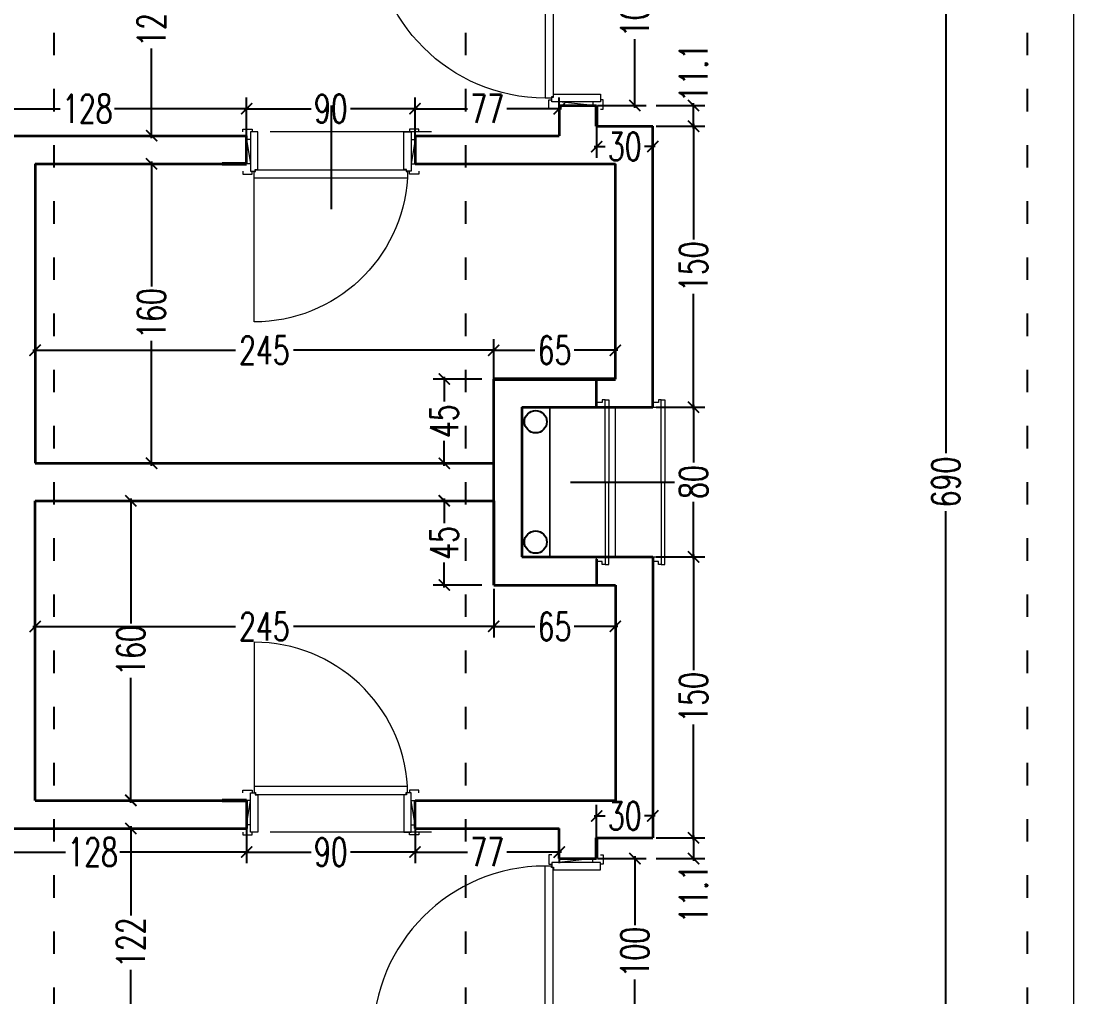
# Model space of a CAD drawing. Header units: centimetres. Extents: x -3207095 to 15275363, y -32656 to 4798027.
# Drawn here: x 693811 to 694373, y 4470833 to 4471354 of the extents above; entities that cross this region are included whole.
import ezdxf

# ---------------------------------------------------------------- set-up
doc = ezdxf.new("R2010")
doc.units = ezdxf.units.CM
doc.linetypes.add('ACAD_ISO03W100', pattern=[30, 12, -18])
doc.linetypes.add('DUZ', pattern=[500, 500])
doc.layers.get('0').update_dxf_attribs({"color": 1, "linetype": 'DUZ'})
for name, color, linetype in [('DIM', 1, 'DUZ'), ('pen.kap.olc', 205, 'Continuous'), ('TESİSAT', 57, 'Continuous')]:
    doc.layers.add(name, color=color, linetype=linetype)
for name, color, linetype, lineweight in [('DUV', 220, 'Continuous', 50), ('DUVAR', 7, 'Continuous', 35), ('iç duvar', 7, 'Continuous', 50), ('KAPEN', 151, 'Continuous', 9)]:
    doc.layers.add(name, color=color, linetype=linetype, lineweight=lineweight)
doc.styles.add('DIM', font='ROMANSTW.SHX', dxfattribs={"width": 0.7})
doc.dimstyles.new('1_100', dxfattribs={"dimtxt": 15, "dimasz": 6, "dimexe": 6, "dimexo": 0, "dimgap": 2, "dimtad": 0, "dimdec": 1, "dimzin": 11, "dimdsep": 46, "dimtxsty": 'DIM', "dimblk": 'ARCHTICK', "dimcen": 3, "dimdle": 1.25, "dimclrt": 2, "dimadec": 0, "dimazin": 0, "dimtfac": 1.25, "dimtdec": 1, "dimtix": 1, "dimtofl": 0, "dimtmove": 1, "dimatfit": 3, "dimldrblk": 'ARCHTICK', "dimfxl": 20, "dimfxlon": 1, "dimtolj": 1, "dimtzin": 0, "dimarcsym": 0})

# ---------------------------------------------------------------- blocks, each defined once
blk = doc.blocks.new('new block')
at = {"layer": 'KAPEN'}
for p, q in [((105202.0528, 48261.8596), (105202.0198, 48261.8596)), ((105202.0528, 48261.8526), (105202.0528, 48261.8596)), ((105202.0628, 48261.8526), (105202.0528, 48261.8526)), ((105202.0628, 48261.0466), (105202.0628, 48261.8526)), ((105201.2498, 48261.0396), (105202.0528, 48261.0396)), ((105202.0528, 48261.0466), (105202.0628, 48261.0466)), ((105202.0528, 48261.0396), (105202.0528, 48261.0466))]:
    blk.add_line(p, q, dxfattribs=at)
for points in [[(105202.0548, 48261.9196), (105202.0398, 48261.9196), (105202.0398, 48261.8696), (105202.0548, 48261.8696)], [(105202.2248, 48261.8796), (105202.2248, 48261.8996), (105202.0948, 48261.8796), (105202.0948, 48261.8996)], [(105202.2648, 48261.9196), (105202.2798, 48261.9196), (105202.2798, 48261.8696), (105202.2648, 48261.8696)], [(105202.0198, 48261.0396), (105202.0198, 48261.8596)], [(105202.0548, 48260.9796), (105202.0398, 48260.9796), (105202.0398, 48261.0296), (105202.0548, 48261.0296)], [(105202.2248, 48261.0196), (105202.2248, 48260.9996), (105202.0948, 48261.0196), (105202.0948, 48260.9996)], [(105202.2648, 48260.9796), (105202.2798, 48260.9796), (105202.2798, 48261.0296), (105202.2648, 48261.0296)]]:
    blk.add_lwpolyline(points, dxfattribs=at)
for points in [[(105202.0548, 48261.8796), (105202.0548, 48261.8546), (105202.0648, 48261.8546), (105202.0648, 48261.8396), (105202.2648, 48261.8396), (105202.2648, 48261.8796)], [(105202.0548, 48261.0196), (105202.0548, 48261.0446), (105202.0648, 48261.0446), (105202.0648, 48261.0596), (105202.2648, 48261.0596), (105202.2648, 48261.0196)]]:
    blk.add_lwpolyline(points, close=True, dxfattribs=at)
blk.add_arc((105202.0715, 48261.0396), 0.8216, 93.6023, 180, dxfattribs=at)
blk = doc.blocks.new('K210')
for p, q in [((0.04, 0.985), (0.04, 0.032)), ((0.96, 0.032), (0.96, 0.065)), ((0.04, 0.032), (0.047, 0.032)), ((0.047, 0.032), (0.047, 0.022)), ((0.047, 0.022), (0.953, 0.022)), ((0.953, 0.032), (0.96, 0.032)), ((0.953, 0.022), (0.953, 0.032))]:
    blk.add_line(p, q)
for points in [[(0.04, 0.065), (0.96, 0.065)], [(-0.02, 0.03), (-0.02, 0.045), (0.03, 0.045), (0.03, 0.03)], [(1.02, 0.03), (1.02, 0.045), (0.97, 0.045), (0.97, 0.03)], [(0.02, -0.19), (0, -0.19), (0.02, -0.01), (0, -0.01)], [(0.98, -0.19), (1, -0.19), (0.98, -0.01), (1, -0.01)], [(-0.02, -0.23), (-0.02, -0.245), (0.03, -0.245), (0.03, -0.23)], [(1.02, -0.23), (1.02, -0.245), (0.97, -0.245), (0.97, -0.23)]]:
    blk.add_lwpolyline(points)
for points in [[(0.02, 0.03), (0.045, 0.03), (0.045, 0.02), (0.06, 0.02), (0.06, -0.23), (0.02, -0.23)], [(0.98, 0.03), (0.955, 0.03), (0.955, 0.02), (0.94, 0.02), (0.94, -0.23), (0.98, -0.23)]]:
    blk.add_lwpolyline(points, close=True)
blk.add_arc((0.04, 0.065), 0.92, 0, 90)
blk = doc.blocks.new('_ArchTick')
at = {"color": 0, "linetype": 'ByBlock', "const_width": 0.15}
blk.add_lwpolyline([(-0.5, -0.5), (0.5, 0.5)], dxfattribs=at)
blk = doc.blocks.new('*D591')
at = {"layer": 'Defpoints', "color": 0, "linetype": 'Continuous', "lineweight": 5, "transparency": 16777216}
for p in [(694323.37, 4472560.62), (694143.37, 4472542.8), (694323.37, 127.65)]:
    blk.add_point(p, dxfattribs=at)
at = {"layer": 'DIM', "color": 0, "linetype": 'Continuous', "lineweight": -2, "transparency": 16777216}
for p, q in [((694143.37, 4472542.8), (694143.37, 4472566.62)), ((694323.37, 4472540.62), (694323.37, 4472566.62)), ((694142.12, 4472560.62), (694218.87, 4472560.62)), ((694324.62, 4472560.62), (694247.87, 4472560.62))]:
    blk.add_line(p, q, dxfattribs=at)
at = {"layer": 'DIM', "color": 0, "linetype": 'Continuous', "lineweight": -2, "transparency": 16777216, "xscale": 6, "yscale": 6, "zscale": 6, "rotation": 180}
blk.add_blockref('_ArchTick', (694143.37, 4472560.62), dxfattribs=at)
at = {"layer": 'DIM', "color": 0, "linetype": 'Continuous', "lineweight": -2, "transparency": 16777216, "xscale": 6, "yscale": 6, "zscale": 6}
blk.add_blockref('_ArchTick', (694323.37, 4472560.62), dxfattribs=at)
at = {"layer": 'DIM', "color": 2, "linetype": 'Continuous', "lineweight": 5, "transparency": 16777216, "insert": (694233.37, 4472560.62), "char_height": 15, "attachment_point": 5, "style": 'DIM'}
blk.add_mtext('\\A1;180', dxfattribs=at)
blk = doc.blocks.new('*D1191')
at = {"layer": 'Defpoints', "color": 0, "linetype": 'Continuous', "lineweight": 5, "transparency": 16777216}
for p in [(694118.37, 4470906.69), (694138.78, 4470906.69), (694118.36, 4470806.69)]:
    blk.add_point(p, dxfattribs=at)
at = {"layer": 'DIM', "color": 0, "linetype": 'Continuous', "lineweight": -2, "transparency": 16777216}
for p, q in [((694138.78, 4470907.94), (694138.78, 4470871.19)), ((694118.78, 4470906.69), (694144.78, 4470906.69)), ((694138.78, 4470805.44), (694138.78, 4470842.19)), ((694118.78, 4470806.69), (694144.78, 4470806.69))]:
    blk.add_line(p, q, dxfattribs=at)
at = {"layer": 'DIM', "color": 0, "linetype": 'Continuous', "lineweight": -2, "transparency": 16777216, "xscale": 6, "yscale": 6, "zscale": 6}
for p, rotation in [((694138.78, 4470906.69), 90), ((694138.78, 4470806.69), 270)]:
    blk.add_blockref('_ArchTick', p, dxfattribs=dict(at, rotation=rotation))
at = {"layer": 'DIM', "color": 2, "linetype": 'Continuous', "lineweight": 5, "transparency": 16777216, "insert": (694138.78, 4470856.69), "char_height": 15, "attachment_point": 5, "rotation": 90, "style": 'DIM'}
blk.add_mtext('\\A1;100', dxfattribs=at)
blk = doc.blocks.new('*D1192')
at = {"layer": 'Defpoints', "color": 0, "linetype": 'Continuous', "lineweight": 5, "transparency": 16777216}
for p in [(694148.37, 4471067.8), (694170.13, 4471067.8), (694148.37, 4470917.8)]:
    blk.add_point(p, dxfattribs=at)
at = {"layer": 'DIM', "color": 0, "linetype": 'Continuous', "lineweight": -2, "transparency": 16777216}
for p, q in [((694150.13, 4471067.8), (694176.13, 4471067.8)), ((694170.13, 4471069.05), (694170.13, 4471007.3)), ((694170.13, 4470916.55), (694170.13, 4470978.3)), ((694150.13, 4470917.8), (694176.13, 4470917.8))]:
    blk.add_line(p, q, dxfattribs=at)
at = {"layer": 'DIM', "color": 0, "linetype": 'Continuous', "lineweight": -2, "transparency": 16777216, "xscale": 6, "yscale": 6, "zscale": 6}
for p, rotation in [((694170.13, 4471067.8), 90), ((694170.13, 4470917.8), 270)]:
    blk.add_blockref('_ArchTick', p, dxfattribs=dict(at, rotation=rotation))
at = {"layer": 'DIM', "color": 2, "linetype": 'Continuous', "lineweight": 5, "transparency": 16777216, "insert": (694170.13, 4470992.8), "char_height": 15, "attachment_point": 5, "rotation": 90, "style": 'DIM'}
blk.add_mtext('\\A1;150', dxfattribs=at)
blk = doc.blocks.new('*D1193')
at = {"layer": 'Defpoints', "color": 0, "linetype": 'Continuous', "lineweight": 5, "transparency": 16777216}
for p in [(694148.37, 4471147.8), (694170.13, 4471147.8), (694148.37, 4471067.8)]:
    blk.add_point(p, dxfattribs=at)
at = {"layer": 'DIM', "color": 0, "linetype": 'Continuous', "lineweight": -2, "transparency": 16777216}
for p, q in [((694150.13, 4471147.8), (694176.13, 4471147.8)), ((694170.13, 4471149.05), (694170.13, 4471118.3)), ((694170.13, 4471066.55), (694170.13, 4471097.3)), ((694150.13, 4471067.8), (694176.13, 4471067.8))]:
    blk.add_line(p, q, dxfattribs=at)
at = {"layer": 'DIM', "color": 0, "linetype": 'Continuous', "lineweight": -2, "transparency": 16777216, "xscale": 6, "yscale": 6, "zscale": 6}
for p, rotation in [((694170.13, 4471147.8), 90), ((694170.13, 4471067.8), 270)]:
    blk.add_blockref('_ArchTick', p, dxfattribs=dict(at, rotation=rotation))
at = {"layer": 'DIM', "color": 2, "linetype": 'Continuous', "lineweight": 5, "transparency": 16777216, "insert": (694170.13, 4471107.8), "char_height": 15, "attachment_point": 5, "rotation": 90, "style": 'DIM'}
blk.add_mtext('\\A1;80', dxfattribs=at)
blk = doc.blocks.new('*D1194')
at = {"layer": 'Defpoints', "color": 0, "linetype": 'Continuous', "lineweight": 5, "transparency": 16777216}
for p in [(694148.37, 4471297.8), (694170.13, 4471297.8), (694148.37, 4471147.8)]:
    blk.add_point(p, dxfattribs=at)
at = {"layer": 'DIM', "color": 0, "linetype": 'Continuous', "lineweight": -2, "transparency": 16777216}
for p, q in [((694150.13, 4471297.8), (694176.13, 4471297.8)), ((694170.13, 4471299.05), (694170.13, 4471237.3)), ((694170.13, 4471146.55), (694170.13, 4471208.3)), ((694150.13, 4471147.8), (694176.13, 4471147.8))]:
    blk.add_line(p, q, dxfattribs=at)
at = {"layer": 'DIM', "color": 0, "linetype": 'Continuous', "lineweight": -2, "transparency": 16777216, "xscale": 6, "yscale": 6, "zscale": 6}
for p, rotation in [((694170.13, 4471297.8), 90), ((694170.13, 4471147.8), 270)]:
    blk.add_blockref('_ArchTick', p, dxfattribs=dict(at, rotation=rotation))
at = {"layer": 'DIM', "color": 2, "linetype": 'Continuous', "lineweight": 5, "transparency": 16777216, "insert": (694170.13, 4471222.8), "char_height": 15, "attachment_point": 5, "rotation": 90, "style": 'DIM'}
blk.add_mtext('\\A1;150', dxfattribs=at)
blk = doc.blocks.new('*D1195')
at = {"layer": 'Defpoints', "color": 0, "linetype": 'Continuous', "lineweight": 5, "transparency": 16777216}
for p in [(694118.37, 4471408.91), (694138.78, 4471408.91), (694118.37, 4471308.91)]:
    blk.add_point(p, dxfattribs=at)
at = {"layer": 'DIM', "color": 0, "linetype": 'Continuous', "lineweight": -2, "transparency": 16777216}
for p, q in [((694118.78, 4471408.91), (694144.78, 4471408.91)), ((694138.78, 4471410.16), (694138.78, 4471373.41)), ((694138.78, 4471307.66), (694138.78, 4471344.41)), ((694118.78, 4471308.91), (694144.78, 4471308.91))]:
    blk.add_line(p, q, dxfattribs=at)
at = {"layer": 'DIM', "color": 0, "linetype": 'Continuous', "lineweight": -2, "transparency": 16777216, "xscale": 6, "yscale": 6, "zscale": 6}
for p, rotation in [((694138.78, 4471408.91), 90), ((694138.78, 4471308.91), 270)]:
    blk.add_blockref('_ArchTick', p, dxfattribs=dict(at, rotation=rotation))
at = {"layer": 'DIM', "color": 2, "linetype": 'Continuous', "lineweight": 5, "transparency": 16777216, "insert": (694138.78, 4471358.91), "char_height": 15, "attachment_point": 5, "rotation": 90, "style": 'DIM'}
blk.add_mtext('\\A1;100', dxfattribs=at)
blk = doc.blocks.new('*D1197')
at = {"layer": 'Defpoints', "color": 0, "linetype": 'Continuous', "lineweight": 5, "transparency": 16777216}
for p in [(694144.32, 4471308.91), (694170.13, 4471308.91), (694144.32, 4471297.8)]:
    blk.add_point(p, dxfattribs=at)
at = {"layer": 'DIM', "color": 0, "linetype": 'Continuous', "lineweight": -2, "transparency": 16777216}
for p, q in [((694150.13, 4471308.91), (694176.13, 4471308.91)), ((694170.13, 4471296.55), (694170.13, 4471310.16)), ((694150.13, 4471297.8), (694176.13, 4471297.8))]:
    blk.add_line(p, q, dxfattribs=at)
at = {"layer": 'DIM', "color": 0, "linetype": 'Continuous', "lineweight": -2, "transparency": 16777216, "xscale": 6, "yscale": 6, "zscale": 6}
for p, rotation in [((694170.13, 4471308.91), 90), ((694170.13, 4471297.8), 270)]:
    blk.add_blockref('_ArchTick', p, dxfattribs=dict(at, rotation=rotation))
at = {"layer": 'DIM', "color": 2, "linetype": 'Continuous', "lineweight": 5, "transparency": 16777216, "insert": (694170.13, 4471326.47), "char_height": 15, "attachment_point": 5, "rotation": 90, "style": 'DIM'}
blk.add_mtext('\\A1;11.1', dxfattribs=at)
blk = doc.blocks.new('*D1198')
at = {"layer": 'Defpoints', "color": 0, "linetype": 'Continuous', "lineweight": 5, "transparency": 16777216}
for p in [(694141.93, 4470917.8), (694141.93, 4470906.69), (694170.13, 4470906.69)]:
    blk.add_point(p, dxfattribs=at)
at = {"layer": 'DIM', "color": 0, "linetype": 'Continuous', "lineweight": -2, "transparency": 16777216}
for p, q in [((694170.13, 4470919.05), (694170.13, 4470905.44)), ((694150.13, 4470917.8), (694176.13, 4470917.8)), ((694150.13, 4470906.69), (694176.13, 4470906.69))]:
    blk.add_line(p, q, dxfattribs=at)
at = {"layer": 'DIM', "color": 0, "linetype": 'Continuous', "lineweight": -2, "transparency": 16777216, "xscale": 6, "yscale": 6, "zscale": 6}
for p, rotation in [((694170.13, 4470917.8), 90), ((694170.13, 4470906.69), 270)]:
    blk.add_blockref('_ArchTick', p, dxfattribs=dict(at, rotation=rotation))
at = {"layer": 'DIM', "color": 2, "linetype": 'Continuous', "lineweight": 5, "transparency": 16777216, "insert": (694170.13, 4470887.85), "char_height": 15, "attachment_point": 5, "rotation": 90, "style": 'DIM'}
blk.add_mtext('\\A1;11.1', dxfattribs=at)
blk = doc.blocks.new('*D1200')
at = {"layer": 'Defpoints', "color": 0, "linetype": 'Continuous', "lineweight": 5, "transparency": 16777216}
for p in [(694118.37, 4471297.8), (694148.37, 4471297.8), (694148.37, 4471286.99)]:
    blk.add_point(p, dxfattribs=at)
at = {"layer": 'DIM', "color": 0, "linetype": 'Continuous', "lineweight": -2, "transparency": 16777216}
for p, q in [((694118.37, 4471297.8), (694118.37, 4471280.99)), ((694148.37, 4471297.8), (694148.37, 4471280.99)), ((694117.12, 4471286.99), (694122.87, 4471286.99)), ((694149.62, 4471286.99), (694143.87, 4471286.99))]:
    blk.add_line(p, q, dxfattribs=at)
at = {"layer": 'DIM', "color": 0, "linetype": 'Continuous', "lineweight": -2, "transparency": 16777216, "xscale": 6, "yscale": 6, "zscale": 6, "rotation": 180}
blk.add_blockref('_ArchTick', (694118.37, 4471286.99), dxfattribs=at)
at = {"layer": 'DIM', "color": 0, "linetype": 'Continuous', "lineweight": -2, "transparency": 16777216, "xscale": 6, "yscale": 6, "zscale": 6}
blk.add_blockref('_ArchTick', (694148.37, 4471286.99), dxfattribs=at)
at = {"layer": 'DIM', "color": 2, "linetype": 'Continuous', "lineweight": 5, "transparency": 16777216, "insert": (694133.37, 4471286.99), "char_height": 15, "attachment_point": 5, "style": 'DIM'}
blk.add_mtext('\\A1;30', dxfattribs=at)
blk = doc.blocks.new('*D1120')
at = {"layer": 'Defpoints', "color": 0, "linetype": 'Continuous', "lineweight": 5, "transparency": 16777216}
for p in [(694148.37, 4470929.47), (694118.37, 4470917.8), (694148.37, 4470917.8)]:
    blk.add_point(p, dxfattribs=at)
at = {"layer": 'DIM', "color": 0, "linetype": 'Continuous', "lineweight": -2, "transparency": 16777216}
for p, q in [((694118.37, 4470917.8), (694118.37, 4470935.47)), ((694148.37, 4470917.8), (694148.37, 4470935.47)), ((694117.12, 4470929.47), (694122.87, 4470929.47)), ((694149.62, 4470929.47), (694143.87, 4470929.47))]:
    blk.add_line(p, q, dxfattribs=at)
at = {"layer": 'DIM', "color": 0, "linetype": 'Continuous', "lineweight": -2, "transparency": 16777216, "xscale": 6, "yscale": 6, "zscale": 6, "rotation": 180}
blk.add_blockref('_ArchTick', (694118.37, 4470929.47), dxfattribs=at)
at = {"layer": 'DIM', "color": 0, "linetype": 'Continuous', "lineweight": -2, "transparency": 16777216, "xscale": 6, "yscale": 6, "zscale": 6}
blk.add_blockref('_ArchTick', (694148.37, 4470929.47), dxfattribs=at)
at = {"layer": 'DIM', "color": 2, "linetype": 'Continuous', "lineweight": 5, "transparency": 16777216, "insert": (694133.37, 4470929.47), "char_height": 15, "attachment_point": 5, "style": 'DIM'}
blk.add_mtext('\\A1;30', dxfattribs=at)
blk = doc.blocks.new('*D1125')
at = {"layer": 'Defpoints', "color": 0, "linetype": 'Continuous', "lineweight": 5, "transparency": 16777216}
for p in [(693864.44, 4471414.8), (693864.44, 4471292.8), (693880.59, 4471292.8)]:
    blk.add_point(p, dxfattribs=at)
at = {"layer": 'DIM', "color": 0, "linetype": 'Continuous', "lineweight": -2, "transparency": 16777216}
for p, q in [((693864.44, 4471414.8), (693886.59, 4471414.8)), ((693880.59, 4471416.05), (693880.59, 4471368.3)), ((693880.59, 4471291.55), (693880.59, 4471339.3)), ((693864.44, 4471292.8), (693886.59, 4471292.8))]:
    blk.add_line(p, q, dxfattribs=at)
at = {"layer": 'DIM', "color": 0, "linetype": 'Continuous', "lineweight": -2, "transparency": 16777216, "xscale": 6, "yscale": 6, "zscale": 6}
for p, rotation in [((693880.59, 4471414.8), 90), ((693880.59, 4471292.8), 270)]:
    blk.add_blockref('_ArchTick', p, dxfattribs=dict(at, rotation=rotation))
at = {"layer": 'DIM', "color": 2, "linetype": 'Continuous', "lineweight": 5, "transparency": 16777216, "insert": (693880.59, 4471353.8), "char_height": 15, "attachment_point": 5, "rotation": 90, "style": 'DIM'}
blk.add_mtext('\\A1;122', dxfattribs=at)
blk = doc.blocks.new('*D1127')
at = {"layer": 'Defpoints', "color": 0, "linetype": 'Continuous', "lineweight": 5, "transparency": 16777216}
for p in [(693818.37, 4471178.18), (693818.37, 4471162.8), (694063.37, 4471162.8)]:
    blk.add_point(p, dxfattribs=at)
at = {"layer": 'DIM', "color": 0, "linetype": 'Continuous', "lineweight": -2, "transparency": 16777216}
for p, q in [((693818.37, 4471162.8), (693818.37, 4471184.18)), ((694063.37, 4471162.8), (694063.37, 4471184.18)), ((693817.12, 4471178.18), (693925.37, 4471178.18)), ((694064.62, 4471178.18), (693956.37, 4471178.18))]:
    blk.add_line(p, q, dxfattribs=at)
at = {"layer": 'DIM', "color": 0, "linetype": 'Continuous', "lineweight": -2, "transparency": 16777216, "xscale": 6, "yscale": 6, "zscale": 6, "rotation": 180}
blk.add_blockref('_ArchTick', (693818.37, 4471178.18), dxfattribs=at)
at = {"layer": 'DIM', "color": 0, "linetype": 'Continuous', "lineweight": -2, "transparency": 16777216, "xscale": 6, "yscale": 6, "zscale": 6}
blk.add_blockref('_ArchTick', (694063.37, 4471178.18), dxfattribs=at)
at = {"layer": 'DIM', "color": 2, "linetype": 'Continuous', "lineweight": 5, "transparency": 16777216, "insert": (693940.87, 4471178.18), "char_height": 15, "attachment_point": 5, "style": 'DIM'}
blk.add_mtext('\\A1;245', dxfattribs=at)
blk = doc.blocks.new('*D1128')
at = {"layer": 'Defpoints', "color": 0, "linetype": 'Continuous', "lineweight": 5, "transparency": 16777216}
for p in [(694128.37, 4471178.18), (694063.37, 4471162.8), (694128.37, 4471162.8)]:
    blk.add_point(p, dxfattribs=at)
at = {"layer": 'DIM', "color": 0, "linetype": 'Continuous', "lineweight": -2, "transparency": 16777216}
for p, q in [((694063.37, 4471162.8), (694063.37, 4471184.18)), ((694128.37, 4471162.8), (694128.37, 4471184.18)), ((694062.12, 4471178.18), (694085.37, 4471178.18)), ((694129.62, 4471178.18), (694106.37, 4471178.18))]:
    blk.add_line(p, q, dxfattribs=at)
at = {"layer": 'DIM', "color": 0, "linetype": 'Continuous', "lineweight": -2, "transparency": 16777216, "xscale": 6, "yscale": 6, "zscale": 6, "rotation": 180}
blk.add_blockref('_ArchTick', (694063.37, 4471178.18), dxfattribs=at)
at = {"layer": 'DIM', "color": 0, "linetype": 'Continuous', "lineweight": -2, "transparency": 16777216, "xscale": 6, "yscale": 6, "zscale": 6}
blk.add_blockref('_ArchTick', (694128.37, 4471178.18), dxfattribs=at)
at = {"layer": 'DIM', "color": 2, "linetype": 'Continuous', "lineweight": 5, "transparency": 16777216, "insert": (694095.87, 4471178.18), "char_height": 15, "attachment_point": 5, "style": 'DIM'}
blk.add_mtext('\\A1;65', dxfattribs=at)
blk = doc.blocks.new('*D1130')
at = {"layer": 'Defpoints', "color": 0, "linetype": 'Continuous', "lineweight": 5, "transparency": 16777216}
for p in [(693864.44, 4471277.8), (693878.08, 4471117.8), (693880.59, 4471117.8)]:
    blk.add_point(p, dxfattribs=at)
at = {"layer": 'DIM', "color": 0, "linetype": 'Continuous', "lineweight": -2, "transparency": 16777216}
for p, q in [((693880.59, 4471279.05), (693880.59, 4471212.3)), ((693864.44, 4471277.8), (693886.59, 4471277.8)), ((693880.59, 4471116.55), (693880.59, 4471183.3)), ((693878.08, 4471117.8), (693886.59, 4471117.8))]:
    blk.add_line(p, q, dxfattribs=at)
at = {"layer": 'DIM', "color": 0, "linetype": 'Continuous', "lineweight": -2, "transparency": 16777216, "xscale": 6, "yscale": 6, "zscale": 6}
for p, rotation in [((693880.59, 4471277.8), 90), ((693880.59, 4471117.8), 270)]:
    blk.add_blockref('_ArchTick', p, dxfattribs=dict(at, rotation=rotation))
at = {"layer": 'DIM', "color": 2, "linetype": 'Continuous', "lineweight": 5, "transparency": 16777216, "insert": (693880.59, 4471197.8), "char_height": 15, "attachment_point": 5, "rotation": 90, "style": 'DIM'}
blk.add_mtext('\\A1;160', dxfattribs=at)
blk = doc.blocks.new('*D1131')
at = {"layer": 'Defpoints', "color": 0, "linetype": 'Continuous', "lineweight": 5, "transparency": 16777216}
for p in [(694021.37, 4471307.22), (694021.37, 4471292.8), (694098.37, 4471292.8)]:
    blk.add_point(p, dxfattribs=at)
at = {"layer": 'DIM', "color": 0, "linetype": 'Continuous', "lineweight": -2, "transparency": 16777216}
for p, q in [((694021.37, 4471292.8), (694021.37, 4471313.22)), ((694098.37, 4471292.8), (694098.37, 4471313.22)), ((694020.12, 4471307.22), (694049.37, 4471307.22)), ((694099.62, 4471307.22), (694070.37, 4471307.22))]:
    blk.add_line(p, q, dxfattribs=at)
at = {"layer": 'DIM', "color": 0, "linetype": 'Continuous', "lineweight": -2, "transparency": 16777216, "xscale": 6, "yscale": 6, "zscale": 6, "rotation": 180}
blk.add_blockref('_ArchTick', (694021.37, 4471307.22), dxfattribs=at)
at = {"layer": 'DIM', "color": 0, "linetype": 'Continuous', "lineweight": -2, "transparency": 16777216, "xscale": 6, "yscale": 6, "zscale": 6}
blk.add_blockref('_ArchTick', (694098.37, 4471307.22), dxfattribs=at)
at = {"layer": 'DIM', "color": 2, "linetype": 'Continuous', "lineweight": 5, "transparency": 16777216, "insert": (694059.87, 4471307.22), "char_height": 15, "attachment_point": 5, "style": 'DIM'}
blk.add_mtext('\\A1;77', dxfattribs=at)
blk = doc.blocks.new('*D1132')
at = {"layer": 'Defpoints', "color": 0, "linetype": 'Continuous', "lineweight": 5, "transparency": 16777216}
for p in [(693931.37, 4471307.22), (693931.37, 4471290.8), (694021.37, 4471292.8)]:
    blk.add_point(p, dxfattribs=at)
at = {"layer": 'DIM', "color": 0, "linetype": 'Continuous', "lineweight": -2, "transparency": 16777216}
for p, q in [((693931.37, 4471290.8), (693931.37, 4471313.22)), ((694021.37, 4471292.8), (694021.37, 4471313.22)), ((693930.12, 4471307.22), (693965.87, 4471307.22)), ((694022.62, 4471307.22), (693986.87, 4471307.22))]:
    blk.add_line(p, q, dxfattribs=at)
at = {"layer": 'DIM', "color": 0, "linetype": 'Continuous', "lineweight": -2, "transparency": 16777216, "xscale": 6, "yscale": 6, "zscale": 6, "rotation": 180}
blk.add_blockref('_ArchTick', (693931.37, 4471307.22), dxfattribs=at)
at = {"layer": 'DIM', "color": 0, "linetype": 'Continuous', "lineweight": -2, "transparency": 16777216, "xscale": 6, "yscale": 6, "zscale": 6}
blk.add_blockref('_ArchTick', (694021.37, 4471307.22), dxfattribs=at)
at = {"layer": 'DIM', "color": 2, "linetype": 'Continuous', "lineweight": 5, "transparency": 16777216, "insert": (693976.37, 4471307.22), "char_height": 15, "attachment_point": 5, "style": 'DIM'}
blk.add_mtext('\\A1;90', dxfattribs=at)
blk = doc.blocks.new('*D1133')
at = {"layer": 'Defpoints', "color": 0, "linetype": 'Continuous', "lineweight": 5, "transparency": 16777216}
for p in [(693803.37, 4471307.22), (693803.37, 4471290.8), (693931.37, 4471290.8)]:
    blk.add_point(p, dxfattribs=at)
at = {"layer": 'DIM', "color": 0, "linetype": 'Continuous', "lineweight": -2, "transparency": 16777216}
for p, q in [((693803.37, 4471290.8), (693803.37, 4471313.22)), ((693931.37, 4471290.8), (693931.37, 4471313.22)), ((693802.12, 4471307.22), (693831.78, 4471307.22)), ((693932.62, 4471307.22), (693860.78, 4471307.22))]:
    blk.add_line(p, q, dxfattribs=at)
at = {"layer": 'DIM', "color": 0, "linetype": 'Continuous', "lineweight": -2, "transparency": 16777216, "xscale": 6, "yscale": 6, "zscale": 6, "rotation": 180}
blk.add_blockref('_ArchTick', (693803.37, 4471307.22), dxfattribs=at)
at = {"layer": 'DIM', "color": 0, "linetype": 'Continuous', "lineweight": -2, "transparency": 16777216, "xscale": 6, "yscale": 6, "zscale": 6}
blk.add_blockref('_ArchTick', (693931.37, 4471307.22), dxfattribs=at)
at = {"layer": 'DIM', "color": 2, "linetype": 'Continuous', "lineweight": 5, "transparency": 16777216, "insert": (693846.28, 4471307.22), "char_height": 15, "attachment_point": 5, "style": 'DIM'}
blk.add_mtext('\\A1;128', dxfattribs=at)
blk = doc.blocks.new('*D1161')
at = {"layer": 'Defpoints', "color": 0, "linetype": 'Continuous', "lineweight": 5, "transparency": 16777216}
for p in [(693853.37, 4470922.8), (693869.52, 4470922.8), (693853.37, 4470800.8)]:
    blk.add_point(p, dxfattribs=at)
at = {"layer": 'DIM', "color": 0, "linetype": 'Continuous', "lineweight": -2, "transparency": 16777216}
for p, q in [((693853.37, 4470922.8), (693875.52, 4470922.8)), ((693869.52, 4470924.05), (693869.52, 4470876.3)), ((693869.52, 4470799.55), (693869.52, 4470847.3)), ((693853.37, 4470800.8), (693875.52, 4470800.8))]:
    blk.add_line(p, q, dxfattribs=at)
at = {"layer": 'DIM', "color": 0, "linetype": 'Continuous', "lineweight": -2, "transparency": 16777216, "xscale": 6, "yscale": 6, "zscale": 6}
for p, rotation in [((693869.52, 4470922.8), 90), ((693869.52, 4470800.8), 270)]:
    blk.add_blockref('_ArchTick', p, dxfattribs=dict(at, rotation=rotation))
at = {"layer": 'DIM', "color": 2, "linetype": 'Continuous', "lineweight": 5, "transparency": 16777216, "insert": (693869.52, 4470861.8), "char_height": 15, "attachment_point": 5, "rotation": 90, "style": 'DIM'}
blk.add_mtext('\\A1;122', dxfattribs=at)
blk = doc.blocks.new('*D1162')
at = {"layer": 'Defpoints', "color": 0, "linetype": 'Continuous', "lineweight": 5, "transparency": 16777216}
for p in [(694063.37, 4471052.8), (693818.37, 4471034.03), (694063.37, 4471030.69)]:
    blk.add_point(p, dxfattribs=at)
at = {"layer": 'DIM', "color": 0, "linetype": 'Continuous', "lineweight": -2, "transparency": 16777216}
for p, q in [((694063.37, 4471050.69), (694063.37, 4471024.69)), ((693818.37, 4471034.03), (693818.37, 4471024.69)), ((693817.12, 4471030.69), (693925.37, 4471030.69)), ((694064.62, 4471030.69), (693956.37, 4471030.69))]:
    blk.add_line(p, q, dxfattribs=at)
at = {"layer": 'DIM', "color": 0, "linetype": 'Continuous', "lineweight": -2, "transparency": 16777216, "xscale": 6, "yscale": 6, "zscale": 6, "rotation": 180}
blk.add_blockref('_ArchTick', (693818.37, 4471030.69), dxfattribs=at)
at = {"layer": 'DIM', "color": 0, "linetype": 'Continuous', "lineweight": -2, "transparency": 16777216, "xscale": 6, "yscale": 6, "zscale": 6}
blk.add_blockref('_ArchTick', (694063.37, 4471030.69), dxfattribs=at)
at = {"layer": 'DIM', "color": 2, "linetype": 'Continuous', "lineweight": 5, "transparency": 16777216, "insert": (693940.87, 4471030.69), "char_height": 15, "attachment_point": 5, "style": 'DIM'}
blk.add_mtext('\\A1;245', dxfattribs=at)
blk = doc.blocks.new('*D1163')
at = {"layer": 'Defpoints', "color": 0, "linetype": 'Continuous', "lineweight": 5, "transparency": 16777216}
for p in [(694063.37, 4471052.8), (694128.37, 4471045.86), (694128.37, 4471030.69)]:
    blk.add_point(p, dxfattribs=at)
at = {"layer": 'DIM', "color": 0, "linetype": 'Continuous', "lineweight": -2, "transparency": 16777216}
for p, q in [((694063.37, 4471050.69), (694063.37, 4471024.69)), ((694128.37, 4471045.86), (694128.37, 4471024.69)), ((694062.12, 4471030.69), (694085.37, 4471030.69)), ((694129.62, 4471030.69), (694106.37, 4471030.69))]:
    blk.add_line(p, q, dxfattribs=at)
at = {"layer": 'DIM', "color": 0, "linetype": 'Continuous', "lineweight": -2, "transparency": 16777216, "xscale": 6, "yscale": 6, "zscale": 6, "rotation": 180}
blk.add_blockref('_ArchTick', (694063.37, 4471030.69), dxfattribs=at)
at = {"layer": 'DIM', "color": 0, "linetype": 'Continuous', "lineweight": -2, "transparency": 16777216, "xscale": 6, "yscale": 6, "zscale": 6}
blk.add_blockref('_ArchTick', (694128.37, 4471030.69), dxfattribs=at)
at = {"layer": 'DIM', "color": 2, "linetype": 'Continuous', "lineweight": 5, "transparency": 16777216, "insert": (694095.87, 4471030.69), "char_height": 15, "attachment_point": 5, "style": 'DIM'}
blk.add_mtext('\\A1;65', dxfattribs=at)
blk = doc.blocks.new('*D1164')
at = {"layer": 'Defpoints', "color": 0, "linetype": 'Continuous', "lineweight": 5, "transparency": 16777216}
for p in [(693853.37, 4471097.8), (693869.52, 4471097.8), (693853.37, 4470937.8)]:
    blk.add_point(p, dxfattribs=at)
at = {"layer": 'DIM', "color": 0, "linetype": 'Continuous', "lineweight": -2, "transparency": 16777216}
for p, q in [((693869.52, 4471099.05), (693869.52, 4471032.3)), ((693853.37, 4471097.8), (693875.52, 4471097.8)), ((693869.52, 4470936.55), (693869.52, 4471003.3)), ((693853.37, 4470937.8), (693875.52, 4470937.8))]:
    blk.add_line(p, q, dxfattribs=at)
at = {"layer": 'DIM', "color": 0, "linetype": 'Continuous', "lineweight": -2, "transparency": 16777216, "xscale": 6, "yscale": 6, "zscale": 6}
for p, rotation in [((693869.52, 4471097.8), 90), ((693869.52, 4470937.8), 270)]:
    blk.add_blockref('_ArchTick', p, dxfattribs=dict(at, rotation=rotation))
at = {"layer": 'DIM', "color": 2, "linetype": 'Continuous', "lineweight": 5, "transparency": 16777216, "insert": (693869.52, 4471017.8), "char_height": 15, "attachment_point": 5, "rotation": 90, "style": 'DIM'}
blk.add_mtext('\\A1;160', dxfattribs=at)
blk = doc.blocks.new('*D1154')
at = {"layer": 'Defpoints', "color": 0, "linetype": 'Continuous', "lineweight": 5, "transparency": 16777216}
for p in [(694063.37, 4471097.8), (694036.97, 4471052.8), (694063.37, 4471052.8)]:
    blk.add_point(p, dxfattribs=at)
at = {"layer": 'DIM', "color": 0, "linetype": 'Continuous', "lineweight": -2, "transparency": 16777216}
for p, q in [((694036.97, 4471099.05), (694036.97, 4471085.8)), ((694056.97, 4471097.8), (694030.97, 4471097.8)), ((694036.97, 4471051.55), (694036.97, 4471064.8)), ((694056.97, 4471052.8), (694030.97, 4471052.8))]:
    blk.add_line(p, q, dxfattribs=at)
at = {"layer": 'DIM', "color": 0, "linetype": 'Continuous', "lineweight": -2, "transparency": 16777216, "xscale": 6, "yscale": 6, "zscale": 6}
for p, rotation in [((694036.97, 4471097.8), 90), ((694036.97, 4471052.8), 270)]:
    blk.add_blockref('_ArchTick', p, dxfattribs=dict(at, rotation=rotation))
at = {"layer": 'DIM', "color": 2, "linetype": 'Continuous', "lineweight": 5, "transparency": 16777216, "insert": (694036.97, 4471075.3), "char_height": 15, "attachment_point": 5, "rotation": 90, "style": 'DIM'}
blk.add_mtext('\\A1;45', dxfattribs=at)
blk = doc.blocks.new('*D1155')
at = {"layer": 'Defpoints', "color": 0, "linetype": 'Continuous', "lineweight": 5, "transparency": 16777216}
for p in [(694036.97, 4471162.8), (694063.37, 4471162.8), (694063.37, 4471117.8)]:
    blk.add_point(p, dxfattribs=at)
at = {"layer": 'DIM', "color": 0, "linetype": 'Continuous', "lineweight": -2, "transparency": 16777216}
for p, q in [((694056.97, 4471162.8), (694030.97, 4471162.8)), ((694036.97, 4471164.05), (694036.97, 4471150.8)), ((694036.97, 4471116.55), (694036.97, 4471129.8)), ((694056.97, 4471117.8), (694030.97, 4471117.8))]:
    blk.add_line(p, q, dxfattribs=at)
at = {"layer": 'DIM', "color": 0, "linetype": 'Continuous', "lineweight": -2, "transparency": 16777216, "xscale": 6, "yscale": 6, "zscale": 6}
for p, rotation in [((694036.97, 4471162.8), 90), ((694036.97, 4471117.8), 270)]:
    blk.add_blockref('_ArchTick', p, dxfattribs=dict(at, rotation=rotation))
at = {"layer": 'DIM', "color": 2, "linetype": 'Continuous', "lineweight": 5, "transparency": 16777216, "insert": (694036.97, 4471140.3), "char_height": 15, "attachment_point": 5, "rotation": 90, "style": 'DIM'}
blk.add_mtext('\\A1;45', dxfattribs=at)
blk = doc.blocks.new('*D1149')
at = {"layer": 'Defpoints', "color": 0, "linetype": 'Continuous', "lineweight": 5, "transparency": 16777216}
for p in [(694021.37, 4470922.8), (694098.37, 4470918.79), (694021.37, 4470910.2)]:
    blk.add_point(p, dxfattribs=at)
at = {"layer": 'DIM', "color": 0, "linetype": 'Continuous', "lineweight": -2, "transparency": 16777216}
for p, q in [((694021.37, 4470922.8), (694021.37, 4470904.2)), ((694098.37, 4470918.79), (694098.37, 4470904.2)), ((694020.12, 4470910.2), (694049.37, 4470910.2)), ((694099.62, 4470910.2), (694070.37, 4470910.2))]:
    blk.add_line(p, q, dxfattribs=at)
at = {"layer": 'DIM', "color": 0, "linetype": 'Continuous', "lineweight": -2, "transparency": 16777216, "xscale": 6, "yscale": 6, "zscale": 6, "rotation": 180}
blk.add_blockref('_ArchTick', (694021.37, 4470910.2), dxfattribs=at)
at = {"layer": 'DIM', "color": 0, "linetype": 'Continuous', "lineweight": -2, "transparency": 16777216, "xscale": 6, "yscale": 6, "zscale": 6}
blk.add_blockref('_ArchTick', (694098.37, 4470910.2), dxfattribs=at)
at = {"layer": 'DIM', "color": 2, "linetype": 'Continuous', "lineweight": 5, "transparency": 16777216, "insert": (694059.87, 4470910.2), "char_height": 15, "attachment_point": 5, "style": 'DIM'}
blk.add_mtext('\\A1;77', dxfattribs=at)
blk = doc.blocks.new('*D1150')
at = {"layer": 'Defpoints', "color": 0, "linetype": 'Continuous', "lineweight": 5, "transparency": 16777216}
for p in [(693931.37, 4470922.8), (694021.37, 4470922.8), (693931.37, 4470910.2)]:
    blk.add_point(p, dxfattribs=at)
at = {"layer": 'DIM', "color": 0, "linetype": 'Continuous', "lineweight": -2, "transparency": 16777216}
for p, q in [((693931.37, 4470922.8), (693931.37, 4470904.2)), ((694021.37, 4470922.8), (694021.37, 4470904.2)), ((693930.12, 4470910.2), (693965.87, 4470910.2)), ((694022.62, 4470910.2), (693986.87, 4470910.2))]:
    blk.add_line(p, q, dxfattribs=at)
at = {"layer": 'DIM', "color": 0, "linetype": 'Continuous', "lineweight": -2, "transparency": 16777216, "xscale": 6, "yscale": 6, "zscale": 6, "rotation": 180}
blk.add_blockref('_ArchTick', (693931.37, 4470910.2), dxfattribs=at)
at = {"layer": 'DIM', "color": 0, "linetype": 'Continuous', "lineweight": -2, "transparency": 16777216, "xscale": 6, "yscale": 6, "zscale": 6}
blk.add_blockref('_ArchTick', (694021.37, 4470910.2), dxfattribs=at)
at = {"layer": 'DIM', "color": 2, "linetype": 'Continuous', "lineweight": 5, "transparency": 16777216, "insert": (693976.37, 4470910.2), "char_height": 15, "attachment_point": 5, "style": 'DIM'}
blk.add_mtext('\\A1;90', dxfattribs=at)
blk = doc.blocks.new('*D1151')
at = {"layer": 'Defpoints', "color": 0, "linetype": 'Continuous', "lineweight": 5, "transparency": 16777216}
for p in [(693803.37, 4470922.8), (693931.37, 4470922.8), (693803.37, 4470910.2)]:
    blk.add_point(p, dxfattribs=at)
at = {"layer": 'DIM', "color": 0, "linetype": 'Continuous', "lineweight": -2, "transparency": 16777216}
for p, q in [((693803.37, 4470922.8), (693803.37, 4470904.2)), ((693931.37, 4470922.8), (693931.37, 4470904.2)), ((693802.12, 4470910.2), (693834.62, 4470910.2)), ((693932.62, 4470910.2), (693863.62, 4470910.2))]:
    blk.add_line(p, q, dxfattribs=at)
at = {"layer": 'DIM', "color": 0, "linetype": 'Continuous', "lineweight": -2, "transparency": 16777216, "xscale": 6, "yscale": 6, "zscale": 6, "rotation": 180}
blk.add_blockref('_ArchTick', (693803.37, 4470910.2), dxfattribs=at)
at = {"layer": 'DIM', "color": 0, "linetype": 'Continuous', "lineweight": -2, "transparency": 16777216, "xscale": 6, "yscale": 6, "zscale": 6}
blk.add_blockref('_ArchTick', (693931.37, 4470910.2), dxfattribs=at)
at = {"layer": 'DIM', "color": 2, "linetype": 'Continuous', "lineweight": 5, "transparency": 16777216, "insert": (693849.12, 4470910.2), "char_height": 15, "attachment_point": 5, "style": 'DIM'}
blk.add_mtext('\\A1;128', dxfattribs=at)
blk = doc.blocks.new('*D1391')
at = {"layer": 'Defpoints', "color": 0, "linetype": 'Continuous', "lineweight": 5, "transparency": 16777216}
for p in [(694323.37, 4471452.8), (694304.97, 4470762.8), (694323.37, 4470762.8)]:
    blk.add_point(p, dxfattribs=at)
at = {"layer": 'DIM', "color": 0, "linetype": 'Continuous', "lineweight": -2, "transparency": 16777216}
for p, q in [((694304.97, 4471454.05), (694304.97, 4471123.3)), ((694323.37, 4471452.8), (694298.97, 4471452.8)), ((694304.97, 4470761.55), (694304.97, 4471092.3)), ((694323.37, 4470762.8), (694298.97, 4470762.8))]:
    blk.add_line(p, q, dxfattribs=at)
at = {"layer": 'DIM', "color": 0, "linetype": 'Continuous', "lineweight": -2, "transparency": 16777216, "xscale": 6, "yscale": 6, "zscale": 6}
for p, rotation in [((694304.97, 4471452.8), 90), ((694304.97, 4470762.8), 270)]:
    blk.add_blockref('_ArchTick', p, dxfattribs=dict(at, rotation=rotation))
at = {"layer": 'DIM', "color": 2, "linetype": 'Continuous', "lineweight": 5, "transparency": 16777216, "insert": (694304.97, 4471107.8), "char_height": 15, "attachment_point": 5, "rotation": 90, "style": 'DIM'}
blk.add_mtext('\\A1;690', dxfattribs=at)

msp = doc.modelspace()

# ---------------------------------------------------------------- linework, layer by layer
at = {"color": 232, "linetype": 'ACAD_ISO03W100'}
for p, q in [((693828.37, 4472637.8), (693828.37, 4469507.8)), ((694048.37, 4472637.8), (694048.37, 4469507.8)), ((694348.37, 4472637.8), (694348.37, 4469507.8))]:
    msp.add_line(p, q, dxfattribs=at)
at = {"layer": 'DUV'}
for p, q in [((694118.37, 4471308.91), (694118.37, 4471297.8)), ((693918.37, 4471277.8), (693931.37, 4471277.8)), ((694063.37, 4471162.8), (694128.37, 4471162.8)), ((693918.37, 4470937.8), (693931.37, 4470937.8)), ((694118.37, 4470906.69), (694118.37, 4470917.8))]:
    msp.add_line(p, q, dxfattribs=at)
at = {"layer": 'DUVAR'}
for p, q in [((694098.37, 4471308.91), (694098.37, 4471292.8)), ((694098.37, 4471308.91), (694118.37, 4471308.91)), ((694118.37, 4471297.8), (694118.37, 4471308.91)), ((694118.37, 4471297.8), (694148.37, 4471297.8)), ((694148.37, 4471147.8), (694148.37, 4471297.8)), ((693803.37, 4471292.8), (693931.37, 4471292.8)), ((693931.37, 4471277.8), (693931.37, 4471292.8)), ((694021.37, 4471292.8), (694098.37, 4471292.8)), ((694021.37, 4471292.8), (694021.37, 4471277.8)), ((693818.37, 4471277.8), (693818.37, 4471117.8)), ((693818.37, 4471277.8), (693931.37, 4471277.8)), ((694021.37, 4471277.8), (694128.37, 4471277.8)), ((694128.37, 4471162.8), (694128.37, 4471277.8)), ((694063.37, 4471052.8), (694063.37, 4471162.8)), ((694063.37, 4471162.8), (694118.37, 4471162.8)), ((694063.37, 4471117.8), (694063.37, 4471162.8)), ((694063.37, 4471162.8), (694128.37, 4471162.8)), ((694118.37, 4471147.8), (694118.37, 4471162.8)), ((694078.37, 4471147.8), (694078.37, 4471067.8)), ((694078.37, 4471147.8), (694118.37, 4471147.8)), ((694078.37, 4471147.8), (694078.37, 4471067.8)), ((694078.37, 4471147.8), (694148.37, 4471147.8)), ((693818.37, 4471117.8), (694063.37, 4471117.8)), ((693818.37, 4471097.8), (694063.37, 4471097.8)), ((693818.37, 4470937.8), (693818.37, 4471097.8)), ((694063.37, 4471097.8), (694063.37, 4471052.8)), ((694078.37, 4471067.8), (694118.37, 4471067.8)), ((694078.37, 4471067.8), (694148.37, 4471067.8)), ((694118.37, 4471066.55), (694118.37, 4471052.8)), ((694148.37, 4471067.8), (694148.37, 4470917.8)), ((694063.37, 4471052.8), (694118.37, 4471052.8)), ((694063.37, 4471052.8), (694128.37, 4471052.8)), ((694128.37, 4471052.8), (694128.37, 4470937.8)), ((693818.37, 4470937.8), (693931.37, 4470937.8)), ((693931.37, 4470937.8), (693931.37, 4470922.8)), ((694021.37, 4470937.8), (694128.37, 4470937.8)), ((694021.37, 4470922.8), (694021.37, 4470937.8)), ((693803.37, 4470922.8), (693931.37, 4470922.8)), ((694021.37, 4470922.8), (694098.37, 4470922.8)), ((694098.37, 4470906.69), (694098.37, 4470922.8)), ((694118.37, 4470917.8), (694148.37, 4470917.8)), ((694118.37, 4470917.8), (694118.37, 4470906.69)), ((694098.37, 4470906.69), (694118.37, 4470906.69))]:
    msp.add_line(p, q, dxfattribs=at)
at = {"layer": 'iç duvar', "color": 252, "linetype": 'Continuous', "lineweight": 5, "true_color": 0x939598}
msp.add_line((694373.37, 4470762.8), (694373.37, 4471452.8), dxfattribs=at)
at = {"layer": 'iç duvar', "color": 7, "lineweight": 18}
msp.add_line((694093.32, 4471147.8), (694093.32, 4471067.8), dxfattribs=at)
at = {"layer": 'KAPEN'}
for p, q in [((694030.11, 4471294.8), (693943.9, 4471294.8)), ((694093.32, 4471067.8), (694093.32, 4471147.8)), ((694128.37, 4471067.8), (694128.37, 4471147.8)), ((694030.11, 4470920.8), (693943.9, 4470920.8))]:
    msp.add_line(p, q, dxfattribs=at)
for points in [[(694122.87, 4471147.8), (694122.87, 4471151.8), (694121.37, 4471151.8), (694121.37, 4471150.3), (694118.37, 4471150.3), (694118.37, 4471147.8), (694122.87, 4471147.8)], [(694122.87, 4471147.8), (694122.87, 4471151.8), (694121.37, 4471151.8), (694121.37, 4471150.3), (694118.37, 4471150.3), (694118.37, 4471147.8), (694122.87, 4471147.8)], [(694152.87, 4471147.8), (694152.87, 4471151.8), (694151.37, 4471151.8), (694151.37, 4471150.3), (694148.37, 4471150.3), (694148.37, 4471147.8), (694152.87, 4471147.8)], [(694152.87, 4471147.8), (694152.87, 4471151.8), (694151.37, 4471151.8), (694151.37, 4471150.3), (694148.37, 4471150.3), (694148.37, 4471147.8), (694152.87, 4471147.8)], [(694122.87, 4471067.8), (694122.87, 4471063.8), (694121.37, 4471063.8), (694121.37, 4471065.3), (694118.37, 4471065.3), (694118.37, 4471067.8), (694122.87, 4471067.8)], [(694152.87, 4471067.8), (694152.87, 4471063.8), (694151.37, 4471063.8), (694151.37, 4471065.3), (694148.37, 4471065.3), (694148.37, 4471067.8), (694152.87, 4471067.8)]]:
    msp.add_lwpolyline(points, close=True, dxfattribs=at)
for points in [[(694122.87, 4471107.8), (694122.87, 4471151.8), (694124.87, 4471151.8), (694124.87, 4471107.8)], [(694152.87, 4471107.8), (694152.87, 4471151.8), (694154.87, 4471151.8), (694154.87, 4471107.8)], [(694122.87, 4471107.8), (694122.87, 4471063.8), (694124.87, 4471063.8), (694124.87, 4471107.8)], [(694152.87, 4471107.8), (694152.87, 4471063.8), (694154.87, 4471063.8), (694154.87, 4471107.8)]]:
    msp.add_lwpolyline(points, dxfattribs=at)
at = {"layer": 'pen.kap.olc'}
for points in [[(693976.68, 4471253.52), (693976.68, 4471308.89)], [(694104.39, 4471107.8), (694159.97, 4471107.8)]]:
    msp.add_lwpolyline(points, dxfattribs=at)
at = {"layer": 'TESİSAT', "color": 8}
for centre in [(694085.79, 4471140.04), (694085.79, 4471140.04), (694085.79, 4471075.77), (694085.79, 4471075.77)]:
    msp.add_circle(centre, 6, dxfattribs=at)

# ---------------------------------------------------------------- block references
at = {"yscale": 100, "zscale": 100, "rotation": 270}
for p, xscale in [((-4132168.59, -6048931.68), -100), ((-4132168.59, 14991147.28), 100)]:
    msp.add_blockref('new block', p, dxfattribs=dict(at, xscale=xscale))
at = {"layer": 'KAPEN', "yscale": 100, "zscale": 100}
for p, xscale, rotation in [((694097.37, 4471408.91), -100, 90), ((694097.37, 4470806.69), 100, 90.00000000000001)]:
    msp.add_blockref('K210', p, dxfattribs=dict(at, xscale=xscale, rotation=rotation))

# ---------------------------------------------------------------- dimensions: what is measured, and where the dimension line sits
at = {"layer": 'DIM', "linetype": 'Continuous', "lineweight": 5}
for base, p1, p2, picture, middle in [((694323.37, 4472560.62), (694143.37, 4472542.8), (694323.37, 127.65), '*D591', (694233.37, 4472560.62)), ((693931.37, 4471307.22), (694021.37, 4471292.8), (693931.37, 4471290.8), '*D1132', (693976.37, 4471307.22)), ((694021.37, 4471307.22), (694098.37, 4471292.8), (694021.37, 4471292.8), '*D1131', (694059.87, 4471307.22)), ((694148.37, 4471286.99), (694118.37, 4471297.8), (694148.37, 4471297.8), '*D1200', (694133.37, 4471286.99)), ((693818.37, 4471178.18), (694063.37, 4471162.8), (693818.37, 4471162.8), '*D1127', (693940.87, 4471178.18)), ((694128.37, 4471178.18), (694063.37, 4471162.8), (694128.37, 4471162.8), '*D1128', (694095.87, 4471178.18)), ((694063.37, 4471030.69), (693818.37, 4471034.03), (694063.37, 4471052.8), '*D1162', (693940.87, 4471030.69)), ((694128.37, 4471030.69), (694063.37, 4471052.8), (694128.37, 4471045.86), '*D1163', (694095.87, 4471030.69)), ((694148.37, 4470929.47), (694118.37, 4470917.8), (694148.37, 4470917.8), '*D1120', (694133.37, 4470929.47)), ((693931.37, 4470910.2), (694021.37, 4470922.8), (693931.37, 4470922.8), '*D1150', (693976.37, 4470910.2)), ((694021.37, 4470910.2), (694098.37, 4470918.79), (694021.37, 4470922.8), '*D1149', (694059.87, 4470910.2))]:
    dim = msp.add_linear_dim(base=base, p1=p1, p2=p2, dimstyle='1_100', dxfattribs=at)
    dim.commit()
    dim.dimension.update_dxf_attribs({"geometry": picture, "text_midpoint": middle})
for base, p1, p2, picture, middle in [((694304.97, 4470762.8), (694323.37, 4471452.8), (694323.37, 4470762.8), '*D1391', (694304.97, 4471107.8)), ((693880.59, 4471292.8), (693864.44, 4471414.8), (693864.44, 4471292.8), '*D1125', (693880.59, 4471353.8)), ((694138.78, 4471408.91), (694118.37, 4471308.91), (694118.37, 4471408.91), '*D1195', (694138.78, 4471358.91)), ((694170.13, 4471297.8), (694148.37, 4471147.8), (694148.37, 4471297.8), '*D1194', (694170.13, 4471222.8)), ((693880.59, 4471117.8), (693864.44, 4471277.8), (693878.08, 4471117.8), '*D1130', (693880.59, 4471197.8)), ((694036.97, 4471162.8), (694063.37, 4471117.8), (694063.37, 4471162.8), '*D1155', (694036.97, 4471140.3)), ((694170.13, 4471147.8), (694148.37, 4471067.8), (694148.37, 4471147.8), '*D1193', (694170.13, 4471107.8)), ((693869.52, 4471097.8), (693853.37, 4470937.8), (693853.37, 4471097.8), '*D1164', (693869.52, 4471017.8)), ((694036.97, 4471052.8), (694063.37, 4471097.8), (694063.37, 4471052.8), '*D1154', (694036.97, 4471075.3)), ((694170.13, 4471067.8), (694148.37, 4470917.8), (694148.37, 4471067.8), '*D1192', (694170.13, 4470992.8)), ((693869.52, 4470922.8), (693853.37, 4470800.8), (693853.37, 4470922.8), '*D1161', (693869.52, 4470861.8)), ((694138.78, 4470906.69), (694118.36, 4470806.69), (694118.37, 4470906.69), '*D1191', (694138.78, 4470856.69))]:
    dim = msp.add_linear_dim(base=base, p1=p1, p2=p2, angle=90, dimstyle='1_100', dxfattribs=at)
    dim.commit()
    dim.dimension.update_dxf_attribs({"geometry": picture, "text_midpoint": middle})
for base, p1, p2, picture, middle in [((694170.13, 4471308.91), (694144.32, 4471297.8), (694144.32, 4471308.91), '*D1197', (694170.13, 4471326.47)), ((694170.13, 4470906.69), (694141.93, 4470917.8), (694141.93, 4470906.69), '*D1198', (694170.13, 4470887.85))]:
    dim = msp.add_linear_dim(base=base, p1=p1, p2=p2, angle=90, dimstyle='1_100', dxfattribs=at)
    dim.commit()
    dim.dimension.update_dxf_attribs({"geometry": picture, "text_midpoint": middle, "dimtype": 160})
for base, p1, p2, picture, middle in [((693803.37, 4471307.22), (693931.37, 4471290.8), (693803.37, 4471290.8), '*D1133', (693846.28, 4471307.22)), ((693803.37, 4470910.2), (693931.37, 4470922.8), (693803.37, 4470922.8), '*D1151', (693849.12, 4470910.2))]:
    dim = msp.add_linear_dim(base=base, p1=p1, p2=p2, dimstyle='1_100', dxfattribs=at)
    dim.commit()
    dim.dimension.update_dxf_attribs({"geometry": picture, "text_midpoint": middle, "dimtype": 160})

doc.saveas('drawing.dxf')
